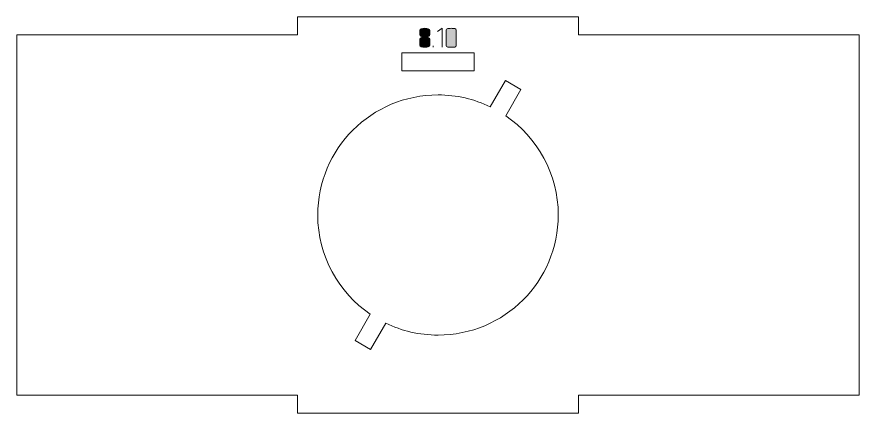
# Model space of a CAD drawing. Header units: centimetres. Extents: x -191 to 212, y -234 to 239.
# Drawn here: x 97.19 to 111.2, y -138.53 to -131.93 of the extents above; entities that cross this region are included whole.
import ezdxf

# ---------------------------------------------------------------- set-up
doc = ezdxf.new("R2010")
doc.units = ezdxf.units.CM
doc.header["$MEASUREMENT"] = 0
doc.layers.add('Capa 1', color=7, linetype='Continuous')

msp = doc.modelspace()

# ---------------------------------------------------------------- hatches: boundary and pattern name
at = {"layer": 'Capa 1', "true_color": 0x3e4095}
h = msp.add_hatch(color=175, dxfattribs=at)
edge = h.paths.add_edge_path()
edge.add_spline(control_points=[(103.89681, -132.23139), (103.89681, -132.23934), (103.90247, -132.24652), (103.91378, -132.25294), (103.92509, -132.25936), (103.94695, -132.26364), (103.97936, -132.26578), (104.01177, -132.26364), (104.03363, -132.25936), (104.04494, -132.25294), (104.05625, -132.24652), (104.06191, -132.23934), (104.06191, -132.23139), (104.06191, -132.23139), (104.06191, -132.15709), (104.06191, -132.15709), (104.06191, -132.14731), (104.05404, -132.13898), (104.03829, -132.1321), (104.02255, -132.12522), (104.0029, -132.12178), (103.97936, -132.12178), (103.95582, -132.12178), (103.93617, -132.12522), (103.92043, -132.1321), (103.90468, -132.13898), (103.89681, -132.14731), (103.89681, -132.15709), (103.89681, -132.15709), (103.89681, -132.23139), (103.89681, -132.23139)], knot_values=[0, 0, 0, 0, 0.1, 0.1, 0.1, 0.2, 0.2, 0.2, 0.3, 0.3, 0.3, 0.4, 0.4, 0.4, 0.5, 0.5, 0.5, 0.6, 0.6, 0.6, 0.7, 0.7, 0.7, 0.8, 0.8, 0.8, 0.9, 0.9, 0.9, 1, 1, 1, 1], degree=3, periodic=1)
h = msp.add_hatch(color=175, dxfattribs=at)
edge = h.paths.add_edge_path()
edge.add_spline(control_points=[(103.97936, -132.43822), (103.95582, -132.43822), (103.93617, -132.43478), (103.92043, -132.4279), (103.90468, -132.42102), (103.89681, -132.41269), (103.89681, -132.40291), (103.89681, -132.40291), (103.89681, -132.29972), (103.89681, -132.29972), (103.89681, -132.29146), (103.90247, -132.28428), (103.91378, -132.27817), (103.92509, -132.27205), (103.94695, -132.26792), (103.97936, -132.26578), (103.94695, -132.26364), (103.92509, -132.25936), (103.91378, -132.25294), (103.90247, -132.24652), (103.89681, -132.23934), (103.89681, -132.23139), (103.89681, -132.23139), (103.89681, -132.15709), (103.89681, -132.15709), (103.89681, -132.14731), (103.90468, -132.13898), (103.92043, -132.1321), (103.93617, -132.12522), (103.95582, -132.12178), (103.97936, -132.12178), (104.0029, -132.12178), (104.02255, -132.12522), (104.03829, -132.1321), (104.05404, -132.13898), (104.06191, -132.14731), (104.06191, -132.15709), (104.06191, -132.15709), (104.06191, -132.23139), (104.06191, -132.23139), (104.06191, -132.23934), (104.05625, -132.24652), (104.04494, -132.25294), (104.03363, -132.25936), (104.01177, -132.26364), (103.97936, -132.26578), (104.01177, -132.26792), (104.03363, -132.27205), (104.04494, -132.27817), (104.05625, -132.28428), (104.06191, -132.29146), (104.06191, -132.29972), (104.06191, -132.29972), (104.06191, -132.40291), (104.06191, -132.40291), (104.06191, -132.41269), (104.05404, -132.42102), (104.03829, -132.4279), (104.02255, -132.43478), (104.0029, -132.43822), (103.97936, -132.43822)], knot_values=[0, 0, 0, 0, 0.05, 0.05, 0.05, 0.1, 0.1, 0.1, 0.15, 0.15, 0.15, 0.2, 0.2, 0.2, 0.25, 0.25, 0.25, 0.3, 0.3, 0.3, 0.35, 0.35, 0.35, 0.4, 0.4, 0.4, 0.45, 0.45, 0.45, 0.5, 0.5, 0.5, 0.55, 0.55, 0.55, 0.6, 0.6, 0.6, 0.65, 0.65, 0.65, 0.7, 0.7, 0.7, 0.75, 0.75, 0.75, 0.8, 0.8, 0.8, 0.85, 0.85, 0.85, 0.9, 0.9, 0.9, 0.95, 0.95, 0.95, 1, 1, 1, 1], degree=3, periodic=1)
h = msp.add_hatch(color=175, dxfattribs=at)
edge = h.paths.add_edge_path()
edge.add_spline(control_points=[(104.26645, -132.12132), (104.26645, -132.12132), (104.19032, -132.17406), (104.19032, -132.17406), (104.19032, -132.17406), (104.26645, -132.12132), (104.26645, -132.12132), (104.26645, -132.12132), (104.26645, -132.43822), (104.26645, -132.43822), (104.26645, -132.43822), (104.26645, -132.12132), (104.26645, -132.12132)], knot_values=[0, 0, 0, 0, 0.25, 0.25, 0.25, 0.5, 0.5, 0.5, 0.75, 0.75, 0.75, 1, 1, 1, 1], degree=3, periodic=1)
h = msp.add_hatch(color=175, dxfattribs=at)
edge = h.paths.add_edge_path()
edge.add_spline(control_points=[(104.33708, -132.41437), (104.33708, -132.42416), (104.34495, -132.43058), (104.3607, -132.43363), (104.37644, -132.43669), (104.39609, -132.43822), (104.41963, -132.43822), (104.44317, -132.43822), (104.46282, -132.43669), (104.47856, -132.43363), (104.49431, -132.43058), (104.50218, -132.42416), (104.50218, -132.41437), (104.50218, -132.41437), (104.50218, -132.14609), (104.50218, -132.14609), (104.50218, -132.1363), (104.49431, -132.1298), (104.47856, -132.12659), (104.46282, -132.12338), (104.44317, -132.12178), (104.41963, -132.12178), (104.39609, -132.12178), (104.37644, -132.12338), (104.3607, -132.12659), (104.34495, -132.1298), (104.33708, -132.1363), (104.33708, -132.14609), (104.33708, -132.14609), (104.33708, -132.41437), (104.33708, -132.41437)], knot_values=[0, 0, 0, 0, 0.1, 0.1, 0.1, 0.2, 0.2, 0.2, 0.3, 0.3, 0.3, 0.4, 0.4, 0.4, 0.5, 0.5, 0.5, 0.6, 0.6, 0.6, 0.7, 0.7, 0.7, 0.8, 0.8, 0.8, 0.9, 0.9, 0.9, 1, 1, 1, 1], degree=3, periodic=1)
h = msp.add_hatch(color=175, dxfattribs=at)
edge = h.paths.add_edge_path()
edge.add_spline(control_points=[(104.50218, -132.41437), (104.50218, -132.42416), (104.49431, -132.43058), (104.47856, -132.43363), (104.46282, -132.43669), (104.44317, -132.43822), (104.41963, -132.43822), (104.39609, -132.43822), (104.37644, -132.43669), (104.3607, -132.43363), (104.34495, -132.43058), (104.33708, -132.42416), (104.33708, -132.41437), (104.33708, -132.41437), (104.33708, -132.14609), (104.33708, -132.14609), (104.33708, -132.1363), (104.34495, -132.1298), (104.3607, -132.12659), (104.37644, -132.12338), (104.39609, -132.12178), (104.41963, -132.12178), (104.44317, -132.12178), (104.46282, -132.12338), (104.47856, -132.12659), (104.49431, -132.1298), (104.50218, -132.1363), (104.50218, -132.14609), (104.50218, -132.14609), (104.50218, -132.41437), (104.50218, -132.41437)], knot_values=[0, 0, 0, 0, 0.1, 0.1, 0.1, 0.2, 0.2, 0.2, 0.3, 0.3, 0.3, 0.4, 0.4, 0.4, 0.5, 0.5, 0.5, 0.6, 0.6, 0.6, 0.7, 0.7, 0.7, 0.8, 0.8, 0.8, 0.9, 0.9, 0.9, 1, 1, 1, 1], degree=3, periodic=1)
h = msp.add_hatch(color=175, dxfattribs=at)
edge = h.paths.add_edge_path()
edge.add_spline(control_points=[(103.89681, -132.40291), (103.89681, -132.41269), (103.90468, -132.42102), (103.92043, -132.4279), (103.93617, -132.43478), (103.95582, -132.43822), (103.97936, -132.43822), (104.0029, -132.43822), (104.02255, -132.43478), (104.03829, -132.4279), (104.05404, -132.42102), (104.06191, -132.41269), (104.06191, -132.40291), (104.06191, -132.40291), (104.06191, -132.29972), (104.06191, -132.29972), (104.06191, -132.29146), (104.05625, -132.28428), (104.04494, -132.27817), (104.03363, -132.27205), (104.01177, -132.26792), (103.97936, -132.26578), (103.94695, -132.26792), (103.92509, -132.27205), (103.91378, -132.27817), (103.90247, -132.28428), (103.89681, -132.29146), (103.89681, -132.29972), (103.89681, -132.29972), (103.89681, -132.40291), (103.89681, -132.40291)], knot_values=[0, 0, 0, 0, 0.1, 0.1, 0.1, 0.2, 0.2, 0.2, 0.3, 0.3, 0.3, 0.4, 0.4, 0.4, 0.5, 0.5, 0.5, 0.6, 0.6, 0.6, 0.7, 0.7, 0.7, 0.8, 0.8, 0.8, 0.9, 0.9, 0.9, 1, 1, 1, 1], degree=3, periodic=1)
h = msp.add_hatch(color=175, dxfattribs=at)
edge = h.paths.add_edge_path()
edge.add_spline(control_points=[(104.11694, -132.43822), (104.11694, -132.43822), (104.11694, -132.41575), (104.11694, -132.41575), (104.11694, -132.41575), (104.11694, -132.43822), (104.11694, -132.43822)], knot_values=[0, 0, 0, 0, 0.5, 0.5, 0.5, 1, 1, 1, 1], degree=3, periodic=1)

# ---------------------------------------------------------------- linework, layer by layer
at = {"layer": 'Capa 1', "color": 240, "lineweight": 9}
for points, knots in [([(97.19459, -132.23022), (97.19459, -132.23022), (97.19459, -138.23022), (97.19459, -138.23022), (97.19459, -138.23022), (101.86453, -138.23022), (101.86453, -138.23022), (101.86453, -138.23022), (101.86453, -138.53022), (101.86453, -138.53022), (101.86453, -138.53022), (106.53446, -138.53022), (106.53446, -138.53022), (106.53446, -138.53022), (106.53446, -138.23022), (106.53446, -138.23022), (106.53446, -138.23022), (111.20439, -138.23022), (111.20439, -138.23022), (111.20439, -138.23022), (111.20439, -132.23022), (111.20439, -132.23022), (111.20439, -132.23022), (106.53446, -132.23022), (106.53446, -132.23022), (106.53446, -132.23022), (106.53446, -131.93022), (106.53446, -131.93022), (106.53446, -131.93022), (101.86453, -131.93022), (101.86453, -131.93022), (101.86453, -131.93022), (101.86453, -132.23022), (101.86453, -132.23022), (101.86453, -132.23022), (97.19459, -132.23022), (97.19459, -132.23022)], [0, 0, 0, 0, 0.08333333, 0.08333333, 0.08333333, 0.16666667, 0.16666667, 0.16666667, 0.25, 0.25, 0.25, 0.33333333, 0.33333333, 0.33333333, 0.41666667, 0.41666667, 0.41666667, 0.5, 0.5, 0.5, 0.58333333, 0.58333333, 0.58333333, 0.66666667, 0.66666667, 0.66666667, 0.75, 0.75, 0.75, 0.83333333, 0.83333333, 0.83333333, 0.91666667, 0.91666667, 0.91666667, 1, 1, 1, 1]), ([(103.59949, -132.8303), (103.59949, -132.8303), (104.79949, -132.8303), (104.79949, -132.8303), (104.79949, -132.8303), (104.79949, -132.5303), (104.79949, -132.5303), (104.79949, -132.5303), (103.59949, -132.5303), (103.59949, -132.5303), (103.59949, -132.5303), (103.59949, -132.8303), (103.59949, -132.8303)], [0, 0, 0, 0, 0.25, 0.25, 0.25, 0.5, 0.5, 0.5, 0.75, 0.75, 0.75, 1, 1, 1, 1]), ([(104.19949, -133.23022), (104.51032, -133.23022), (104.80458, -133.30113), (105.067, -133.42765), (105.067, -133.42765), (105.31959, -132.99016), (105.31959, -132.99016), (105.31959, -132.99016), (105.57939, -133.14016), (105.57939, -133.14016), (105.57939, -133.14016), (105.32662, -133.57797), (105.32662, -133.57797), (105.85358, -133.93815), (106.19949, -134.54375), (106.19949, -135.23022), (106.19949, -136.33479), (105.30406, -137.23022), (104.19949, -137.23022), (103.88866, -137.23022), (103.59438, -137.15933), (103.33198, -137.03279), (103.33198, -137.03279), (103.07939, -137.47028), (103.07939, -137.47028), (103.07939, -137.47028), (102.81959, -137.32028), (102.81959, -137.32028), (102.81959, -137.32028), (103.07236, -136.88247), (103.07236, -136.88247), (102.5454, -136.52229), (102.19949, -135.91669), (102.19949, -135.23022), (102.19949, -134.12565), (103.09492, -133.23022), (104.19949, -133.23022)], [0, 0, 0, 0, 0.08333333, 0.08333333, 0.08333333, 0.16666667, 0.16666667, 0.16666667, 0.25, 0.25, 0.25, 0.33333333, 0.33333333, 0.33333333, 0.41666667, 0.41666667, 0.41666667, 0.5, 0.5, 0.5, 0.58333333, 0.58333333, 0.58333333, 0.66666667, 0.66666667, 0.66666667, 0.75, 0.75, 0.75, 0.83333333, 0.83333333, 0.83333333, 0.91666667, 0.91666667, 0.91666667, 1, 1, 1, 1])]:
    msp.add_open_spline(points, degree=3, knots=knots, dxfattribs=at)
at = {"layer": 'Capa 1', "color": 114, "lineweight": 9}
for points, knots in [([(103.89681, -132.23139), (103.89681, -132.23934), (103.90247, -132.24652), (103.91378, -132.25294), (103.92509, -132.25936), (103.94695, -132.26364), (103.97936, -132.26578), (104.01177, -132.26364), (104.03363, -132.25936), (104.04494, -132.25294), (104.05625, -132.24652), (104.06191, -132.23934), (104.06191, -132.23139), (104.06191, -132.23139), (104.06191, -132.15709), (104.06191, -132.15709), (104.06191, -132.14731), (104.05404, -132.13898), (104.03829, -132.1321), (104.02255, -132.12522), (104.0029, -132.12178), (103.97936, -132.12178), (103.95582, -132.12178), (103.93617, -132.12522), (103.92043, -132.1321), (103.90468, -132.13898), (103.89681, -132.14731), (103.89681, -132.15709), (103.89681, -132.15709), (103.89681, -132.23139), (103.89681, -132.23139)], [0, 0, 0, 0, 0.1, 0.1, 0.1, 0.2, 0.2, 0.2, 0.3, 0.3, 0.3, 0.4, 0.4, 0.4, 0.5, 0.5, 0.5, 0.6, 0.6, 0.6, 0.7, 0.7, 0.7, 0.8, 0.8, 0.8, 0.9, 0.9, 0.9, 1, 1, 1, 1]), ([(103.97936, -132.43822), (103.95582, -132.43822), (103.93617, -132.43478), (103.92043, -132.4279), (103.90468, -132.42102), (103.89681, -132.41269), (103.89681, -132.40291), (103.89681, -132.40291), (103.89681, -132.29972), (103.89681, -132.29972), (103.89681, -132.29146), (103.90247, -132.28428), (103.91378, -132.27817), (103.92509, -132.27205), (103.94695, -132.26792), (103.97936, -132.26578), (103.94695, -132.26364), (103.92509, -132.25936), (103.91378, -132.25294), (103.90247, -132.24652), (103.89681, -132.23934), (103.89681, -132.23139), (103.89681, -132.23139), (103.89681, -132.15709), (103.89681, -132.15709), (103.89681, -132.14731), (103.90468, -132.13898), (103.92043, -132.1321), (103.93617, -132.12522), (103.95582, -132.12178), (103.97936, -132.12178), (104.0029, -132.12178), (104.02255, -132.12522), (104.03829, -132.1321), (104.05404, -132.13898), (104.06191, -132.14731), (104.06191, -132.15709), (104.06191, -132.15709), (104.06191, -132.23139), (104.06191, -132.23139), (104.06191, -132.23934), (104.05625, -132.24652), (104.04494, -132.25294), (104.03363, -132.25936), (104.01177, -132.26364), (103.97936, -132.26578), (104.01177, -132.26792), (104.03363, -132.27205), (104.04494, -132.27817), (104.05625, -132.28428), (104.06191, -132.29146), (104.06191, -132.29972), (104.06191, -132.29972), (104.06191, -132.40291), (104.06191, -132.40291), (104.06191, -132.41269), (104.05404, -132.42102), (104.03829, -132.4279), (104.02255, -132.43478), (104.0029, -132.43822), (103.97936, -132.43822)], [0, 0, 0, 0, 0.05, 0.05, 0.05, 0.1, 0.1, 0.1, 0.15, 0.15, 0.15, 0.2, 0.2, 0.2, 0.25, 0.25, 0.25, 0.3, 0.3, 0.3, 0.35, 0.35, 0.35, 0.4, 0.4, 0.4, 0.45, 0.45, 0.45, 0.5, 0.5, 0.5, 0.55, 0.55, 0.55, 0.6, 0.6, 0.6, 0.65, 0.65, 0.65, 0.7, 0.7, 0.7, 0.75, 0.75, 0.75, 0.8, 0.8, 0.8, 0.85, 0.85, 0.85, 0.9, 0.9, 0.9, 0.95, 0.95, 0.95, 1, 1, 1, 1]), ([(104.26645, -132.12132), (104.26645, -132.12132), (104.19032, -132.17406), (104.19032, -132.17406), (104.19032, -132.17406), (104.26645, -132.12132), (104.26645, -132.12132), (104.26645, -132.12132), (104.26645, -132.43822), (104.26645, -132.43822), (104.26645, -132.43822), (104.26645, -132.12132), (104.26645, -132.12132)], [0, 0, 0, 0, 0.25, 0.25, 0.25, 0.5, 0.5, 0.5, 0.75, 0.75, 0.75, 1, 1, 1, 1]), ([(104.33708, -132.41437), (104.33708, -132.42416), (104.34495, -132.43058), (104.3607, -132.43363), (104.37644, -132.43669), (104.39609, -132.43822), (104.41963, -132.43822), (104.44317, -132.43822), (104.46282, -132.43669), (104.47856, -132.43363), (104.49431, -132.43058), (104.50218, -132.42416), (104.50218, -132.41437), (104.50218, -132.41437), (104.50218, -132.14609), (104.50218, -132.14609), (104.50218, -132.1363), (104.49431, -132.1298), (104.47856, -132.12659), (104.46282, -132.12338), (104.44317, -132.12178), (104.41963, -132.12178), (104.39609, -132.12178), (104.37644, -132.12338), (104.3607, -132.12659), (104.34495, -132.1298), (104.33708, -132.1363), (104.33708, -132.14609), (104.33708, -132.14609), (104.33708, -132.41437), (104.33708, -132.41437)], [0, 0, 0, 0, 0.1, 0.1, 0.1, 0.2, 0.2, 0.2, 0.3, 0.3, 0.3, 0.4, 0.4, 0.4, 0.5, 0.5, 0.5, 0.6, 0.6, 0.6, 0.7, 0.7, 0.7, 0.8, 0.8, 0.8, 0.9, 0.9, 0.9, 1, 1, 1, 1]), ([(104.50218, -132.41437), (104.50218, -132.42416), (104.49431, -132.43058), (104.47856, -132.43363), (104.46282, -132.43669), (104.44317, -132.43822), (104.41963, -132.43822), (104.39609, -132.43822), (104.37644, -132.43669), (104.3607, -132.43363), (104.34495, -132.43058), (104.33708, -132.42416), (104.33708, -132.41437), (104.33708, -132.41437), (104.33708, -132.14609), (104.33708, -132.14609), (104.33708, -132.1363), (104.34495, -132.1298), (104.3607, -132.12659), (104.37644, -132.12338), (104.39609, -132.12178), (104.41963, -132.12178), (104.44317, -132.12178), (104.46282, -132.12338), (104.47856, -132.12659), (104.49431, -132.1298), (104.50218, -132.1363), (104.50218, -132.14609), (104.50218, -132.14609), (104.50218, -132.41437), (104.50218, -132.41437)], [0, 0, 0, 0, 0.1, 0.1, 0.1, 0.2, 0.2, 0.2, 0.3, 0.3, 0.3, 0.4, 0.4, 0.4, 0.5, 0.5, 0.5, 0.6, 0.6, 0.6, 0.7, 0.7, 0.7, 0.8, 0.8, 0.8, 0.9, 0.9, 0.9, 1, 1, 1, 1]), ([(103.89681, -132.40291), (103.89681, -132.41269), (103.90468, -132.42102), (103.92043, -132.4279), (103.93617, -132.43478), (103.95582, -132.43822), (103.97936, -132.43822), (104.0029, -132.43822), (104.02255, -132.43478), (104.03829, -132.4279), (104.05404, -132.42102), (104.06191, -132.41269), (104.06191, -132.40291), (104.06191, -132.40291), (104.06191, -132.29972), (104.06191, -132.29972), (104.06191, -132.29146), (104.05625, -132.28428), (104.04494, -132.27817), (104.03363, -132.27205), (104.01177, -132.26792), (103.97936, -132.26578), (103.94695, -132.26792), (103.92509, -132.27205), (103.91378, -132.27817), (103.90247, -132.28428), (103.89681, -132.29146), (103.89681, -132.29972), (103.89681, -132.29972), (103.89681, -132.40291), (103.89681, -132.40291)], [0, 0, 0, 0, 0.1, 0.1, 0.1, 0.2, 0.2, 0.2, 0.3, 0.3, 0.3, 0.4, 0.4, 0.4, 0.5, 0.5, 0.5, 0.6, 0.6, 0.6, 0.7, 0.7, 0.7, 0.8, 0.8, 0.8, 0.9, 0.9, 0.9, 1, 1, 1, 1]), ([(104.11694, -132.43822), (104.11694, -132.43822), (104.11694, -132.41575), (104.11694, -132.41575), (104.11694, -132.41575), (104.11694, -132.43822), (104.11694, -132.43822)], [0, 0, 0, 0, 0.5, 0.5, 0.5, 1, 1, 1, 1])]:
    msp.add_open_spline(points, degree=3, knots=knots, dxfattribs=at)

doc.saveas('drawing.dxf')
